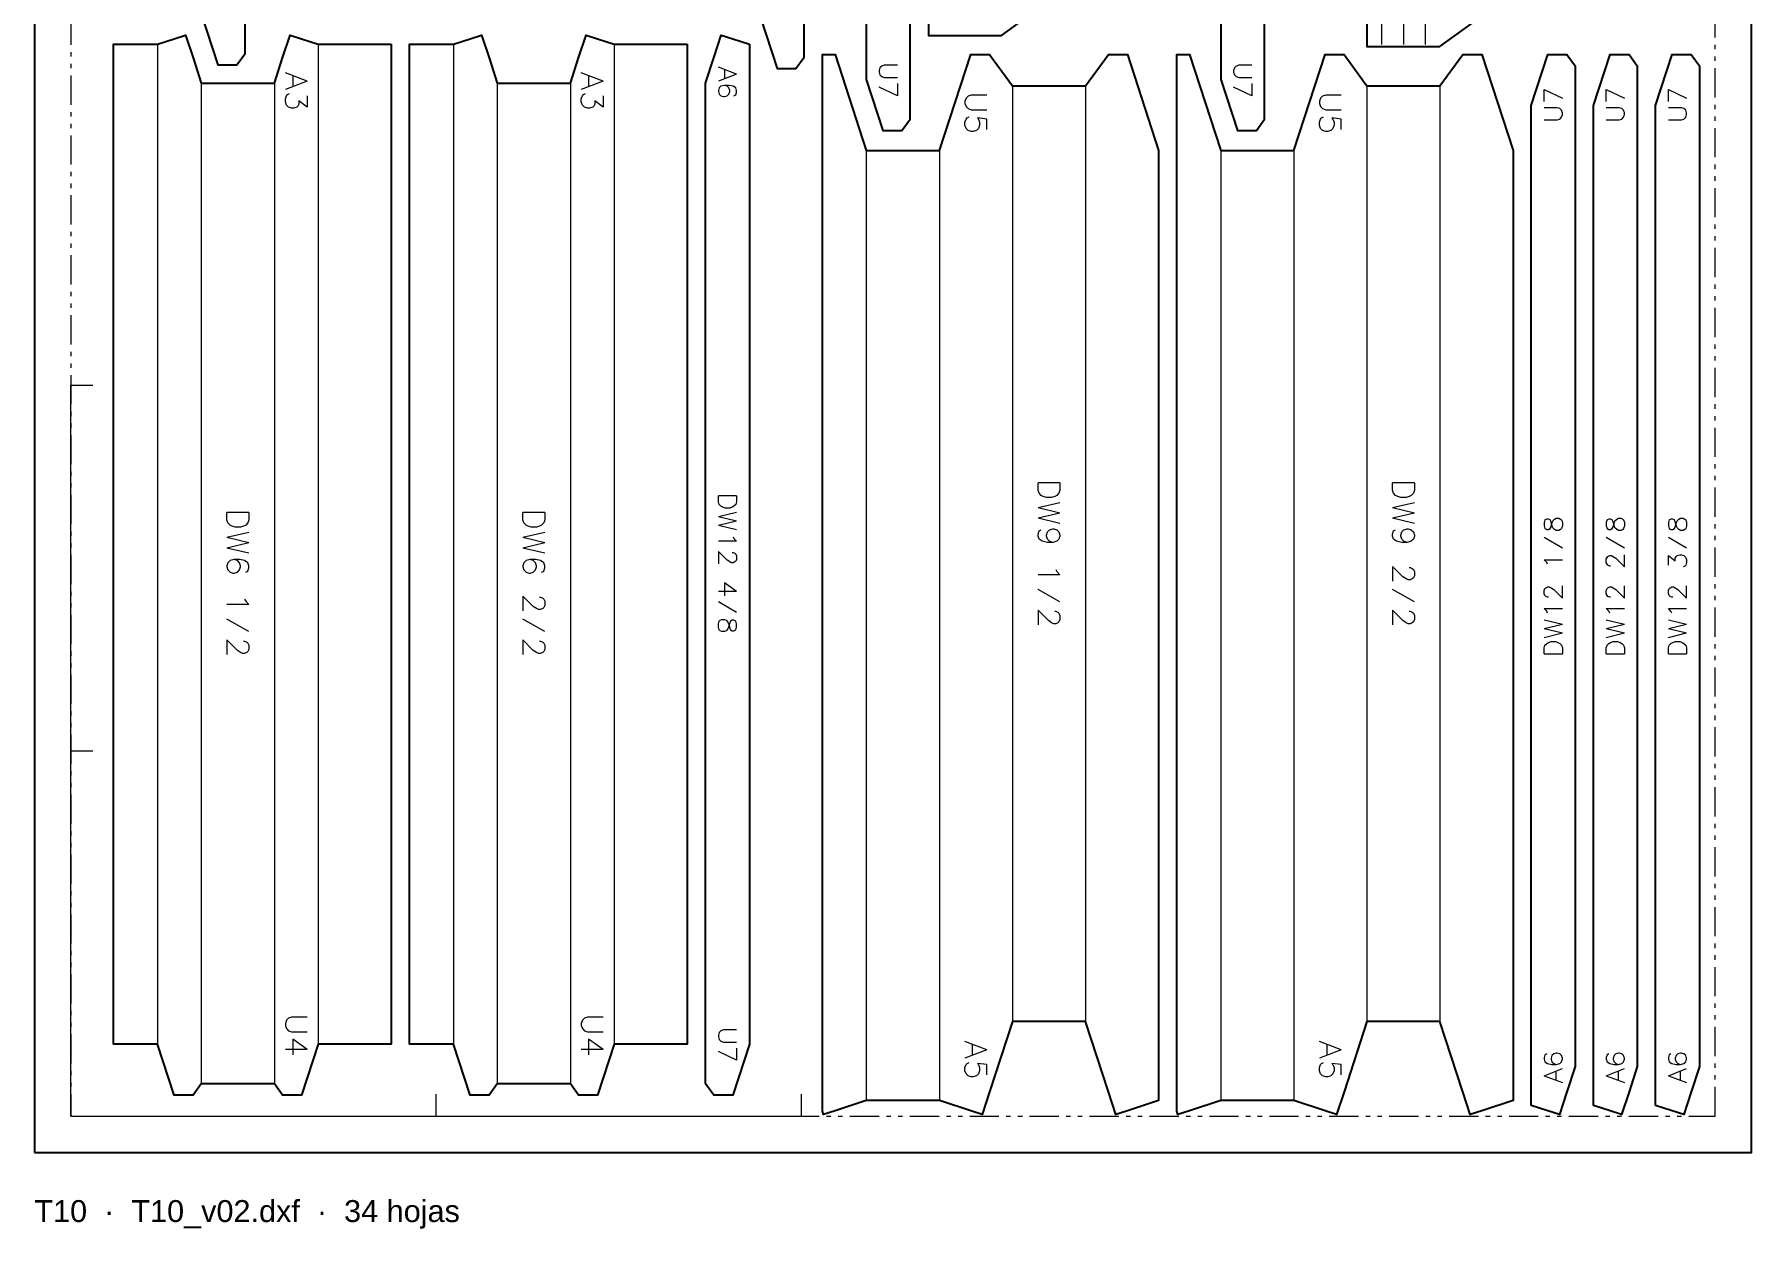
# Model space of a CAD drawing. Header units: millimetres. Extents: x 10 to 1179, y 10 to 831.
# Drawn here: x 290 to 525, y 483.6 to 647 of the extents above; entities that cross this region are included whole.
import ezdxf

# ---------------------------------------------------------------- set-up
doc = ezdxf.new("R2010")
doc.units = ezdxf.units.MM
doc.linetypes.add('LT_ZONA_UTIL', pattern=[8.2, 4, -1, 0.6, -1, 0.6, -1])
for name, color, linetype, lineweight in [('C_CORTE', 1, 'CONTINUOUS', 25), ('C_EJE', 4, 'CONTINUOUS', 13), ('C_PLIEGUE', 3, 'CONTINUOUS', 15), ('C_ROTULO', 5, 'CONTINUOUS', 13), ('MARCO_HOJA', 8, 'CONTINUOUS', 25), ('TEXTO', 7, 'CONTINUOUS', 18), ('ZONA_UTIL', 5, 'LT_ZONA_UTIL', 18)]:
    doc.layers.add(name, color=color, linetype=linetype, lineweight=lineweight)
doc.styles.add('PLANO', font='arial.ttf')

msp = doc.modelspace()

# ---------------------------------------------------------------- linework, layer by layer
at = {"layer": 'C_CORTE'}
for points in [[(312.85, 786.67), (312.85, 649.85), (315.13, 642.85), (315.13, 642.85), (316.7, 642.85), (317.72, 642.85), (317.72, 642.85), (318.85, 644.41), (318.85, 781.33), (317.72, 784.8), (317.72, 784.8), (316.7, 787.92), (316.7, 787.92), (315.13, 787.41)], [(389.35, 786.17), (389.35, 649.35), (391.63, 642.35), (391.63, 642.35), (393.2, 642.35), (394.22, 642.35), (394.22, 642.35), (395.35, 643.91), (395.35, 780.83), (394.22, 784.3), (394.22, 784.3), (393.2, 787.42), (393.2, 787.42), (391.63, 786.91)], [(403.85, 777.67), (403.85, 640.85), (406.13, 633.85), (406.13, 633.85), (407.7, 633.85), (408.72, 633.85), (408.72, 633.85), (409.85, 635.41), (409.85, 772.33), (408.72, 775.8), (408.72, 775.8), (407.7, 778.92), (407.7, 778.92), (406.13, 778.41)], [(452.35, 777.67), (452.35, 640.85), (454.63, 633.85), (454.63, 633.85), (456.2, 633.85), (457.22, 633.85), (457.22, 633.85), (458.35, 635.41), (458.35, 772.33), (457.22, 775.8), (457.22, 775.8), (456.2, 778.92), (456.2, 778.92), (454.63, 778.41)], [(412.35, 692.85), (412.35, 646.85), (422.35, 646.85), (437.65, 657.95), (440.75, 667.45), (441.35, 670.35), (437.05, 683.65), (422.35, 692.85)], [(472.35, 691.35), (472.35, 645.35), (482.35, 645.35), (497.65, 656.45), (500.75, 665.95), (501.35, 668.85), (497.05, 682.15), (482.35, 691.35)], [(338.85, 645.67), (338.85, 508.85), (328.85, 508.85), (328.85, 508.85), (326.57, 501.85), (326.57, 501.85), (325, 501.85), (323.98, 501.85), (323.98, 501.85), (322.85, 503.41), (322.85, 503.41), (312.85, 503.41), (312.85, 503.41), (311.72, 501.85), (311.72, 501.85), (310.7, 501.85), (309.13, 501.85), (309.13, 501.85), (306.85, 508.85), (306.85, 508.85), (300.85, 508.85), (300.85, 645.67), (306.85, 645.67), (309.13, 646.41), (310.7, 646.92), (310.7, 646.92), (311.72, 643.8), (311.72, 643.8), (312.85, 640.33), (312.85, 640.33), (322.85, 640.33), (322.85, 640.33), (323.98, 643.8), (323.98, 643.8), (325, 646.92), (325, 646.92), (326.57, 646.41), (328.85, 645.67)], [(379.35, 645.67), (379.35, 508.85), (369.35, 508.85), (369.35, 508.85), (367.07, 501.85), (367.07, 501.85), (365.5, 501.85), (364.48, 501.85), (364.48, 501.85), (363.35, 503.41), (363.35, 503.41), (353.35, 503.41), (353.35, 503.41), (352.22, 501.85), (352.22, 501.85), (351.2, 501.85), (349.63, 501.85), (349.63, 501.85), (347.35, 508.85), (347.35, 508.85), (341.35, 508.85), (341.35, 645.67), (347.35, 645.67), (349.63, 646.41), (351.2, 646.92), (351.2, 646.92), (352.22, 643.8), (352.22, 643.8), (353.35, 640.33), (353.35, 640.33), (363.35, 640.33), (363.35, 640.33), (364.48, 643.8), (364.48, 643.8), (365.5, 646.92), (365.5, 646.92), (367.07, 646.41), (369.35, 645.67)], [(387.85, 645.67), (387.85, 508.85), (385.57, 501.85), (385.57, 501.85), (384, 501.85), (382.98, 501.85), (382.98, 501.85), (381.85, 503.41), (381.85, 640.33), (382.98, 643.8), (382.98, 643.8), (384, 646.92), (384, 646.92), (385.57, 646.41)], [(443.85, 631.15), (443.85, 501.11), (439.57, 499.71), (438, 499.2), (438, 499.2), (436.98, 502.33), (436.98, 502.33), (433.85, 511.92), (433.85, 511.92), (423.85, 511.92), (423.85, 511.92), (420.72, 502.33), (420.72, 502.33), (419.7, 499.2), (419.7, 499.2), (418.13, 499.71), (413.85, 501.11), (403.85, 501.11), (399.57, 499.71), (398, 499.2), (398, 499.2), (397.85, 499.67), (397.85, 644.27), (398, 644.27), (399.57, 644.27), (399.57, 644.27), (403.85, 631.15), (403.85, 631.15), (413.85, 631.15), (413.85, 631.15), (418.13, 644.27), (418.13, 644.27), (419.7, 644.27), (420.72, 644.27), (420.72, 644.27), (423.85, 639.96), (423.85, 639.96), (433.85, 639.96), (433.85, 639.96), (436.98, 644.27), (436.98, 644.27), (438, 644.27), (439.57, 644.27), (439.57, 644.27)], [(492.35, 631.15), (492.35, 501.11), (488.07, 499.71), (486.5, 499.2), (486.5, 499.2), (485.48, 502.33), (485.48, 502.33), (482.35, 511.92), (482.35, 511.92), (472.35, 511.92), (472.35, 511.92), (469.22, 502.33), (469.22, 502.33), (468.2, 499.2), (468.2, 499.2), (466.63, 499.71), (462.35, 501.11), (452.35, 501.11), (448.07, 499.71), (446.5, 499.2), (446.5, 499.2), (446.35, 499.67), (446.35, 644.27), (446.5, 644.27), (448.07, 644.27), (448.07, 644.27), (452.35, 631.15), (452.35, 631.15), (462.35, 631.15), (462.35, 631.15), (466.63, 644.27), (466.63, 644.27), (468.2, 644.27), (469.22, 644.27), (469.22, 644.27), (472.35, 639.96), (472.35, 639.96), (482.35, 639.96), (482.35, 639.96), (485.48, 644.27), (485.48, 644.27), (486.5, 644.27), (488.07, 644.27), (488.07, 644.27)], [(494.85, 500.46), (494.85, 637.28), (497.13, 644.27), (497.13, 644.27), (498.7, 644.27), (499.72, 644.27), (499.72, 644.27), (500.85, 642.71), (500.85, 505.79), (499.72, 502.33), (499.72, 502.33), (498.7, 499.2), (498.7, 499.2), (497.13, 499.71)], [(503.35, 500.46), (503.35, 637.28), (505.63, 644.27), (505.63, 644.27), (507.2, 644.27), (508.22, 644.27), (508.22, 644.27), (509.35, 642.71), (509.35, 505.79), (508.22, 502.33), (508.22, 502.33), (507.2, 499.2), (507.2, 499.2), (505.63, 499.71)], [(511.85, 500.46), (511.85, 637.28), (514.13, 644.27), (514.13, 644.27), (515.7, 644.27), (516.72, 644.27), (516.72, 644.27), (517.85, 642.71), (517.85, 505.79), (516.72, 502.33), (516.72, 502.33), (515.7, 499.2), (515.7, 499.2), (514.13, 499.71)]]:
    msp.add_lwpolyline(points, close=True, dxfattribs=at)
at = {"layer": 'C_EJE'}
for points in [[(474.35, 691.05), (474.35, 645.65)], [(477.35, 668.35), (477.35, 666.85), (477.35, 645.65)], [(480.35, 645.65), (480.35, 667.37)]]:
    msp.add_lwpolyline(points, dxfattribs=at)
at = {"layer": 'C_PLIEGUE'}
for points in [[(306.85, 645.67), (306.85, 508.85)], [(328.85, 645.67), (328.85, 508.85)], [(347.35, 645.67), (347.35, 508.85)], [(369.35, 645.67), (369.35, 508.85)], [(312.85, 640.33), (312.85, 503.41)], [(322.85, 640.33), (322.85, 503.41)], [(353.35, 640.33), (353.35, 503.41)], [(363.35, 640.33), (363.35, 503.41)], [(423.85, 639.96), (423.85, 511.92)], [(433.85, 639.96), (433.85, 511.92)], [(472.35, 639.96), (472.35, 511.92)], [(482.35, 639.96), (482.35, 511.92)], [(403.85, 631.15), (403.85, 501.11)], [(413.85, 631.15), (413.85, 501.11)], [(452.35, 631.15), (452.35, 501.11)], [(462.35, 631.15), (462.35, 501.11)]]:
    msp.add_lwpolyline(points, dxfattribs=at)
at = {"layer": 'C_ROTULO'}
for points in [[(327.35, 640.63), (324.35, 641.78)], [(367.85, 640.63), (364.85, 641.78)], [(386.1, 641.59), (383.6, 642.54)], [(386.1, 641.59), (383.6, 640.64)], [(384.43, 642.19), (384.43, 641)], [(408.1, 642.8), (406.31, 642.8), (405.96, 642.68), (405.72, 642.44), (405.6, 642.09), (405.6, 641.85), (405.72, 641.49), (405.96, 641.25), (406.31, 641.13), (408.1, 641.13)], [(456.6, 642.8), (454.81, 642.8), (454.46, 642.68), (454.22, 642.44), (454.1, 642.09), (454.1, 641.85), (454.22, 641.49), (454.46, 641.25), (454.81, 641.13), (456.6, 641.13)], [(327.35, 640.63), (324.35, 639.49)], [(325.35, 641.35), (325.35, 639.92)], [(367.85, 640.63), (364.85, 639.49)], [(365.85, 641.35), (365.85, 639.92)], [(385.74, 638.61), (385.98, 638.73), (386.1, 639.09), (386.1, 639.33), (385.98, 639.69), (385.62, 639.92), (385.03, 640.04), (384.43, 640.04), (383.96, 639.92), (383.72, 639.69), (383.6, 639.33), (383.6, 639.21), (383.72, 638.85), (383.96, 638.61), (384.31, 638.5), (384.43, 638.5), (384.79, 638.61), (385.03, 638.85), (385.15, 639.21), (385.15, 639.33), (385.03, 639.69), (384.79, 639.92), (384.43, 640.04)], [(408.1, 638.63), (405.6, 639.82)], [(408.1, 640.3), (408.1, 638.63)], [(456.6, 638.63), (454.1, 639.82)], [(456.6, 640.3), (456.6, 638.63)], [(496.6, 639.49), (499.1, 638.3)], [(496.6, 637.82), (496.6, 639.49)], [(505.1, 639.49), (507.6, 638.3)], [(505.1, 637.82), (505.1, 639.49)], [(513.6, 639.49), (516.1, 638.3)], [(513.6, 637.82), (513.6, 639.49)], [(327.35, 638.63), (327.35, 637.06), (326.21, 637.92), (326.21, 637.49), (326.06, 637.21), (325.92, 637.06), (325.49, 636.92), (325.21, 636.92), (324.78, 637.06), (324.49, 637.35), (324.35, 637.78), (324.35, 638.21), (324.49, 638.63), (324.64, 638.78), (324.92, 638.92)], [(367.85, 638.63), (367.85, 637.06), (366.71, 637.92), (366.71, 637.49), (366.56, 637.21), (366.42, 637.06), (365.99, 636.92), (365.71, 636.92), (365.28, 637.06), (364.99, 637.35), (364.85, 637.78), (364.85, 638.21), (364.99, 638.63), (365.14, 638.78), (365.42, 638.92)], [(420.35, 638.72), (418.21, 638.72), (417.78, 638.58), (417.49, 638.3), (417.35, 637.87), (417.35, 637.58), (417.49, 637.15), (417.78, 636.87), (418.21, 636.72), (420.35, 636.72)], [(468.85, 638.72), (466.71, 638.72), (466.28, 638.58), (465.99, 638.3), (465.85, 637.87), (465.85, 637.58), (465.99, 637.15), (466.28, 636.87), (466.71, 636.72), (468.85, 636.72)], [(496.6, 635.32), (498.39, 635.32), (498.74, 635.44), (498.98, 635.68), (499.1, 636.04), (499.1, 636.28), (498.98, 636.63), (498.74, 636.87), (498.39, 636.99), (496.6, 636.99)], [(505.1, 635.32), (506.89, 635.32), (507.24, 635.44), (507.48, 635.68), (507.6, 636.04), (507.6, 636.28), (507.48, 636.63), (507.24, 636.87), (506.89, 636.99), (505.1, 636.99)], [(513.6, 635.32), (515.39, 635.32), (515.74, 635.44), (515.98, 635.68), (516.1, 636.04), (516.1, 636.28), (515.98, 636.63), (515.74, 636.87), (515.39, 636.99), (513.6, 636.99)], [(420.35, 634.01), (420.35, 635.44), (419.06, 635.58), (419.21, 635.44), (419.35, 635.01), (419.35, 634.58), (419.21, 634.15), (418.92, 633.87), (418.49, 633.72), (418.21, 633.72), (417.78, 633.87), (417.49, 634.15), (417.35, 634.58), (417.35, 635.01), (417.49, 635.44), (417.64, 635.58), (417.92, 635.72)], [(468.85, 634.01), (468.85, 635.44), (467.56, 635.58), (467.71, 635.44), (467.85, 635.01), (467.85, 634.58), (467.71, 634.15), (467.42, 633.87), (466.99, 633.72), (466.71, 633.72), (466.28, 633.87), (465.99, 634.15), (465.85, 634.58), (465.85, 635.01), (465.99, 635.44), (466.14, 635.58), (466.42, 635.72)], [(295, 499), (295, 599)], [(295, 599), (298, 599)], [(430.35, 585.65), (427.35, 585.65)], [(430.35, 585.65), (430.35, 584.65), (430.21, 584.22), (429.92, 583.94), (429.64, 583.8), (429.21, 583.65), (428.49, 583.65), (428.06, 583.8), (427.78, 583.94), (427.49, 584.22), (427.35, 584.65), (427.35, 585.65)], [(478.85, 585.65), (475.85, 585.65)], [(478.85, 585.65), (478.85, 584.65), (478.71, 584.22), (478.42, 583.94), (478.14, 583.8), (477.71, 583.65), (476.99, 583.65), (476.56, 583.8), (476.28, 583.94), (475.99, 584.22), (475.85, 584.65), (475.85, 585.65)], [(386.1, 583.87), (383.6, 583.87)], [(386.1, 583.87), (386.1, 583.04), (385.98, 582.68), (385.74, 582.45), (385.5, 582.33), (385.15, 582.21), (384.55, 582.21), (384.2, 582.33), (383.96, 582.45), (383.72, 582.68), (383.6, 583.04), (383.6, 583.87)], [(430.35, 582.94), (427.35, 582.22)], [(478.85, 582.94), (475.85, 582.22)], [(319.35, 581.58), (316.35, 581.58)], [(319.35, 581.58), (319.35, 580.58), (319.21, 580.16), (318.92, 579.87), (318.64, 579.73), (318.21, 579.58), (317.49, 579.58), (317.06, 579.73), (316.78, 579.87), (316.49, 580.16), (316.35, 580.58), (316.35, 581.58)], [(359.85, 581.58), (356.85, 581.58)], [(359.85, 581.58), (359.85, 580.58), (359.71, 580.16), (359.42, 579.87), (359.14, 579.73), (358.71, 579.58), (357.99, 579.58), (357.56, 579.73), (357.28, 579.87), (356.99, 580.16), (356.85, 580.58), (356.85, 581.58)], [(386.1, 581.61), (383.6, 581.02)], [(386.1, 580.42), (383.6, 581.02)], [(430.35, 581.51), (427.35, 582.22)], [(430.35, 581.51), (427.35, 580.8)], [(430.35, 580.08), (427.35, 580.8)], [(478.85, 581.51), (475.85, 582.22)], [(478.85, 581.51), (475.85, 580.8)], [(478.85, 580.08), (475.85, 580.8)], [(496.6, 579.75), (496.72, 579.39), (496.96, 579.27), (497.2, 579.27), (497.43, 579.39), (497.55, 579.63), (497.67, 580.11), (497.79, 580.46), (498.03, 580.7), (498.27, 580.82), (498.62, 580.82), (498.86, 580.7), (498.98, 580.58), (499.1, 580.23), (499.1, 579.75), (498.98, 579.39), (498.86, 579.27), (498.62, 579.15), (498.27, 579.15), (498.03, 579.27), (497.79, 579.51), (497.67, 579.87), (497.55, 580.34), (497.43, 580.58), (497.2, 580.7), (496.96, 580.7), (496.72, 580.58), (496.6, 580.23), (496.6, 579.75)], [(505.1, 579.75), (505.22, 579.39), (505.46, 579.27), (505.7, 579.27), (505.93, 579.39), (506.05, 579.63), (506.17, 580.11), (506.29, 580.46), (506.53, 580.7), (506.77, 580.82), (507.12, 580.82), (507.36, 580.7), (507.48, 580.58), (507.6, 580.23), (507.6, 579.75), (507.48, 579.39), (507.36, 579.27), (507.12, 579.15), (506.77, 579.15), (506.53, 579.27), (506.29, 579.51), (506.17, 579.87), (506.05, 580.34), (505.93, 580.58), (505.7, 580.7), (505.46, 580.7), (505.22, 580.58), (505.1, 580.23), (505.1, 579.75)], [(513.6, 579.75), (513.72, 579.39), (513.96, 579.27), (514.2, 579.27), (514.43, 579.39), (514.55, 579.63), (514.67, 580.11), (514.79, 580.46), (515.03, 580.7), (515.27, 580.82), (515.62, 580.82), (515.86, 580.7), (515.98, 580.58), (516.1, 580.23), (516.1, 579.75), (515.98, 579.39), (515.86, 579.27), (515.62, 579.15), (515.27, 579.15), (515.03, 579.27), (514.79, 579.51), (514.67, 579.87), (514.55, 580.34), (514.43, 580.58), (514.2, 580.7), (513.96, 580.7), (513.72, 580.58), (513.6, 580.23), (513.6, 579.75)], [(319.35, 578.87), (316.35, 578.16)], [(319.35, 577.44), (316.35, 578.16)], [(359.85, 578.87), (356.85, 578.16)], [(359.85, 577.44), (356.85, 578.16)], [(386.1, 580.42), (383.6, 579.83)], [(386.1, 579.23), (383.6, 579.83)], [(385.62, 578.28), (385.74, 578.04), (386.1, 577.68), (383.6, 577.68)], [(429.35, 577.51), (428.92, 577.65), (428.64, 577.94), (428.49, 578.37), (428.49, 578.51), (428.64, 578.94), (428.92, 579.22), (429.35, 579.37), (429.49, 579.37), (429.92, 579.22), (430.21, 578.94), (430.35, 578.51), (430.35, 578.37), (430.21, 577.94), (429.92, 577.65), (429.35, 577.51), (428.64, 577.51), (427.92, 577.65), (427.49, 577.94), (427.35, 578.37), (427.35, 578.65), (427.49, 579.08), (427.78, 579.22)], [(477.85, 577.51), (477.42, 577.65), (477.14, 577.94), (476.99, 578.37), (476.99, 578.51), (477.14, 578.94), (477.42, 579.22), (477.85, 579.37), (477.99, 579.37), (478.42, 579.22), (478.71, 578.94), (478.85, 578.51), (478.85, 578.37), (478.71, 577.94), (478.42, 577.65), (477.85, 577.51), (477.14, 577.51), (476.42, 577.65), (475.99, 577.94), (475.85, 578.37), (475.85, 578.65), (475.99, 579.08), (476.28, 579.22)], [(496.6, 578.2), (499.1, 576.77)], [(505.1, 578.2), (507.6, 576.77)], [(513.6, 578.2), (516.1, 576.77)], [(319.35, 577.44), (316.35, 576.73)], [(319.35, 576.01), (316.35, 576.73)], [(359.85, 577.44), (356.85, 576.73)], [(359.85, 576.01), (356.85, 576.73)], [(385.5, 576.14), (385.62, 576.14), (385.86, 576.02), (385.98, 575.9), (386.1, 575.66), (386.1, 575.18), (385.98, 574.95), (385.86, 574.83), (385.62, 574.71), (385.39, 574.71), (385.15, 574.83), (384.79, 575.06), (383.6, 576.25), (383.6, 574.59)], [(505.7, 574.27), (505.58, 574.27), (505.34, 574.39), (505.22, 574.51), (505.1, 574.75), (505.1, 575.23), (505.22, 575.46), (505.34, 575.58), (505.58, 575.7), (505.81, 575.7), (506.05, 575.58), (506.41, 575.34), (507.6, 574.15), (507.6, 575.82)], [(513.6, 574.39), (513.6, 575.7), (514.55, 574.99), (514.55, 575.34), (514.67, 575.58), (514.79, 575.7), (515.15, 575.82), (515.39, 575.82), (515.74, 575.7), (515.98, 575.46), (516.1, 575.11), (516.1, 574.75), (515.98, 574.39), (515.86, 574.27), (515.62, 574.15)], [(318.92, 573.44), (319.21, 573.58), (319.35, 574.01), (319.35, 574.3), (319.21, 574.73), (318.78, 575.01), (318.06, 575.16), (317.35, 575.16), (316.78, 575.01), (316.49, 574.73), (316.35, 574.3), (316.35, 574.16), (316.49, 573.73), (316.78, 573.44), (317.21, 573.3), (317.35, 573.3), (317.78, 573.44), (318.06, 573.73), (318.21, 574.16), (318.21, 574.3), (318.06, 574.73), (317.78, 575.01), (317.35, 575.16)], [(359.42, 573.44), (359.71, 573.58), (359.85, 574.01), (359.85, 574.3), (359.71, 574.73), (359.28, 575.01), (358.56, 575.16), (357.85, 575.16), (357.28, 575.01), (356.99, 574.73), (356.85, 574.3), (356.85, 574.16), (356.99, 573.73), (357.28, 573.44), (357.71, 573.3), (357.85, 573.3), (358.28, 573.44), (358.56, 573.73), (358.71, 574.16), (358.71, 574.3), (358.56, 574.73), (358.28, 575.01), (357.85, 575.16)], [(429.78, 573.8), (429.92, 573.51), (430.35, 573.08), (427.35, 573.08)], [(478.14, 574.08), (478.28, 574.08), (478.56, 573.94), (478.71, 573.8), (478.85, 573.51), (478.85, 572.94), (478.71, 572.65), (478.56, 572.51), (478.28, 572.37), (477.99, 572.37), (477.71, 572.51), (477.28, 572.8), (475.85, 574.22), (475.85, 572.22)], [(497.08, 574.51), (496.96, 574.75), (496.6, 575.11), (499.1, 575.11)], [(386.1, 570.78), (384.43, 571.97), (384.43, 570.18)], [(430.35, 569.37), (427.35, 571.08)], [(478.85, 569.37), (475.85, 571.08)], [(497.2, 569.99), (497.08, 569.99), (496.84, 570.11), (496.72, 570.23), (496.6, 570.46), (496.6, 570.94), (496.72, 571.18), (496.84, 571.3), (497.08, 571.42), (497.31, 571.42), (497.55, 571.3), (497.91, 571.06), (499.1, 569.87), (499.1, 571.54)], [(505.7, 569.99), (505.58, 569.99), (505.34, 570.11), (505.22, 570.23), (505.1, 570.46), (505.1, 570.94), (505.22, 571.18), (505.34, 571.3), (505.58, 571.42), (505.81, 571.42), (506.05, 571.3), (506.41, 571.06), (507.6, 569.87), (507.6, 571.54)], [(514.2, 569.99), (514.08, 569.99), (513.84, 570.11), (513.72, 570.23), (513.6, 570.46), (513.6, 570.94), (513.72, 571.18), (513.84, 571.3), (514.08, 571.42), (514.31, 571.42), (514.55, 571.3), (514.91, 571.06), (516.1, 569.87), (516.1, 571.54)], [(318.78, 569.73), (318.92, 569.44), (319.35, 569.01), (316.35, 569.01)], [(359.14, 570.01), (359.28, 570.01), (359.56, 569.87), (359.71, 569.73), (359.85, 569.44), (359.85, 568.87), (359.71, 568.58), (359.56, 568.44), (359.28, 568.3), (358.99, 568.3), (358.71, 568.44), (358.28, 568.73), (356.85, 570.16), (356.85, 568.16)], [(386.1, 570.78), (383.6, 570.78)], [(386.1, 567.92), (383.6, 569.35)], [(319.35, 565.3), (316.35, 567.01)], [(359.85, 565.3), (356.85, 567.01)], [(386.1, 566.37), (385.98, 566.73), (385.74, 566.85), (385.5, 566.85), (385.27, 566.73), (385.15, 566.49), (385.03, 566.02), (384.91, 565.66), (384.67, 565.42), (384.43, 565.3), (384.08, 565.3), (383.84, 565.42), (383.72, 565.54), (383.6, 565.9), (383.6, 566.37), (383.72, 566.73), (383.84, 566.85), (384.08, 566.97), (384.43, 566.97), (384.67, 566.85), (384.91, 566.61), (385.03, 566.25), (385.15, 565.78), (385.27, 565.54), (385.5, 565.42), (385.74, 565.42), (385.98, 565.54), (386.1, 565.9), (386.1, 566.37)], [(429.64, 568.08), (429.78, 568.08), (430.06, 567.94), (430.21, 567.8), (430.35, 567.51), (430.35, 566.94), (430.21, 566.65), (430.06, 566.51), (429.78, 566.37), (429.49, 566.37), (429.21, 566.51), (428.78, 566.8), (427.35, 568.22), (427.35, 566.22)], [(478.14, 568.08), (478.28, 568.08), (478.56, 567.94), (478.71, 567.8), (478.85, 567.51), (478.85, 566.94), (478.71, 566.65), (478.56, 566.51), (478.28, 566.37), (477.99, 566.37), (477.71, 566.51), (477.28, 566.8), (475.85, 568.22), (475.85, 566.22)], [(497.08, 567.84), (496.96, 568.08), (496.6, 568.44), (499.1, 568.44)], [(496.6, 566.89), (499.1, 566.3)], [(505.58, 567.84), (505.46, 568.08), (505.1, 568.44), (507.6, 568.44)], [(505.1, 566.89), (507.6, 566.3)], [(514.08, 567.84), (513.96, 568.08), (513.6, 568.44), (516.1, 568.44)], [(513.6, 566.89), (516.1, 566.3)], [(318.64, 564.01), (318.78, 564.01), (319.06, 563.87), (319.21, 563.73), (319.35, 563.44), (319.35, 562.87), (319.21, 562.58), (319.06, 562.44), (318.78, 562.3), (318.49, 562.3), (318.21, 562.44), (317.78, 562.73), (316.35, 564.16), (316.35, 562.16)], [(359.14, 564.01), (359.28, 564.01), (359.56, 563.87), (359.71, 563.73), (359.85, 563.44), (359.85, 562.87), (359.71, 562.58), (359.56, 562.44), (359.28, 562.3), (358.99, 562.3), (358.71, 562.44), (358.28, 562.73), (356.85, 564.16), (356.85, 562.16)], [(496.6, 565.7), (499.1, 566.3)], [(496.6, 565.7), (499.1, 565.11)], [(496.6, 564.51), (499.1, 565.11)], [(505.1, 565.7), (507.6, 566.3)], [(505.1, 565.7), (507.6, 565.11)], [(505.1, 564.51), (507.6, 565.11)], [(513.6, 565.7), (516.1, 566.3)], [(513.6, 565.7), (516.1, 565.11)], [(513.6, 564.51), (516.1, 565.11)], [(496.6, 562.25), (496.6, 563.08), (496.72, 563.44), (496.96, 563.68), (497.2, 563.8), (497.55, 563.92), (498.15, 563.92), (498.5, 563.8), (498.74, 563.68), (498.98, 563.44), (499.1, 563.08), (499.1, 562.25)], [(496.6, 562.25), (499.1, 562.25)], [(505.1, 562.25), (505.1, 563.08), (505.22, 563.44), (505.46, 563.68), (505.7, 563.8), (506.05, 563.92), (506.65, 563.92), (507, 563.8), (507.24, 563.68), (507.48, 563.44), (507.6, 563.08), (507.6, 562.25)], [(505.1, 562.25), (507.6, 562.25)], [(513.6, 562.25), (513.6, 563.08), (513.72, 563.44), (513.96, 563.68), (514.2, 563.8), (514.55, 563.92), (515.15, 563.92), (515.5, 563.8), (515.74, 563.68), (515.98, 563.44), (516.1, 563.08), (516.1, 562.25)], [(513.6, 562.25), (516.1, 562.25)], [(295, 549), (298, 549)], [(327.35, 512.54), (325.21, 512.54), (324.78, 512.4), (324.49, 512.11), (324.35, 511.68), (324.35, 511.4), (324.49, 510.97), (324.78, 510.68), (325.21, 510.54), (327.35, 510.54)], [(367.85, 512.54), (365.71, 512.54), (365.28, 512.4), (364.99, 512.11), (364.85, 511.68), (364.85, 511.4), (364.99, 510.97), (365.28, 510.68), (365.71, 510.54), (367.85, 510.54)], [(386.1, 510.8), (384.31, 510.8), (383.96, 510.68), (383.72, 510.44), (383.6, 510.09), (383.6, 509.85), (383.72, 509.49), (383.96, 509.25), (384.31, 509.13), (386.1, 509.13)], [(327.35, 508.11), (324.35, 508.11)], [(327.35, 508.11), (325.35, 509.54), (325.35, 507.4)], [(367.85, 508.11), (364.85, 508.11)], [(367.85, 508.11), (365.85, 509.54), (365.85, 507.4)], [(386.1, 506.63), (383.6, 507.82)], [(386.1, 508.3), (386.1, 506.63)], [(420.35, 508.06), (417.35, 509.2)], [(420.35, 508.06), (417.35, 506.92)], [(418.35, 508.78), (418.35, 507.35)], [(468.85, 508.06), (465.85, 509.2)], [(468.85, 508.06), (465.85, 506.92)], [(466.85, 508.78), (466.85, 507.35)], [(496.96, 507.51), (496.72, 507.39), (496.6, 507.03), (496.6, 506.79), (496.72, 506.44), (497.08, 506.2), (497.67, 506.08), (498.27, 506.08), (498.74, 506.2), (498.98, 506.44), (499.1, 506.79), (499.1, 506.91), (498.98, 507.27), (498.74, 507.51), (498.39, 507.63), (498.27, 507.63), (497.91, 507.51), (497.67, 507.27), (497.55, 506.91), (497.55, 506.79), (497.67, 506.44), (497.91, 506.2), (498.27, 506.08)], [(505.46, 507.51), (505.22, 507.39), (505.1, 507.03), (505.1, 506.79), (505.22, 506.44), (505.58, 506.2), (506.17, 506.08), (506.77, 506.08), (507.24, 506.2), (507.48, 506.44), (507.6, 506.79), (507.6, 506.91), (507.48, 507.27), (507.24, 507.51), (506.89, 507.63), (506.77, 507.63), (506.41, 507.51), (506.17, 507.27), (506.05, 506.91), (506.05, 506.79), (506.17, 506.44), (506.41, 506.2), (506.77, 506.08)], [(513.96, 507.51), (513.72, 507.39), (513.6, 507.03), (513.6, 506.79), (513.72, 506.44), (514.08, 506.2), (514.67, 506.08), (515.27, 506.08), (515.74, 506.2), (515.98, 506.44), (516.1, 506.79), (516.1, 506.91), (515.98, 507.27), (515.74, 507.51), (515.39, 507.63), (515.27, 507.63), (514.91, 507.51), (514.67, 507.27), (514.55, 506.91), (514.55, 506.79), (514.67, 506.44), (514.91, 506.2), (515.27, 506.08)], [(420.35, 504.63), (420.35, 506.06), (419.06, 506.2), (419.21, 506.06), (419.35, 505.63), (419.35, 505.2), (419.21, 504.78), (418.92, 504.49), (418.49, 504.35), (418.21, 504.35), (417.78, 504.49), (417.49, 504.78), (417.35, 505.2), (417.35, 505.63), (417.49, 506.06), (417.64, 506.2), (417.92, 506.35)], [(468.85, 504.63), (468.85, 506.06), (467.56, 506.2), (467.71, 506.06), (467.85, 505.63), (467.85, 505.2), (467.71, 504.78), (467.42, 504.49), (466.99, 504.35), (466.71, 504.35), (466.28, 504.49), (465.99, 504.78), (465.85, 505.2), (465.85, 505.63), (465.99, 506.06), (466.14, 506.2), (466.42, 506.35)], [(496.6, 504.53), (499.1, 505.49)], [(505.1, 504.53), (507.6, 505.49)], [(513.6, 504.53), (516.1, 505.49)], [(496.6, 504.53), (499.1, 503.58)], [(498.27, 503.94), (498.27, 505.13)], [(505.1, 504.53), (507.6, 503.58)], [(506.77, 503.94), (506.77, 505.13)], [(513.6, 504.53), (516.1, 503.58)], [(515.27, 503.94), (515.27, 505.13)], [(345, 499), (345, 502)], [(395, 499), (395, 502)], [(295, 499), (395, 499)]]:
    msp.add_lwpolyline(points, dxfattribs=at)
at = {"layer": 'MARCO_HOJA'}
msp.add_lwpolyline([(290, 494), (525, 494), (525, 794), (290, 794)], close=True, dxfattribs=at)
at = {"layer": 'ZONA_UTIL'}
msp.add_lwpolyline([(295, 499), (520, 499), (520, 789), (295, 789)], close=True, dxfattribs=at)

# ---------------------------------------------------------------- texts
at = {"layer": 'TEXTO', "style": 'PLANO'}
msp.add_text('T10  ·  T10_v02.dxf  ·  34 hojas', height=3, dxfattribs=at).set_placement((290, 484.5))

doc.saveas('drawing.dxf')
